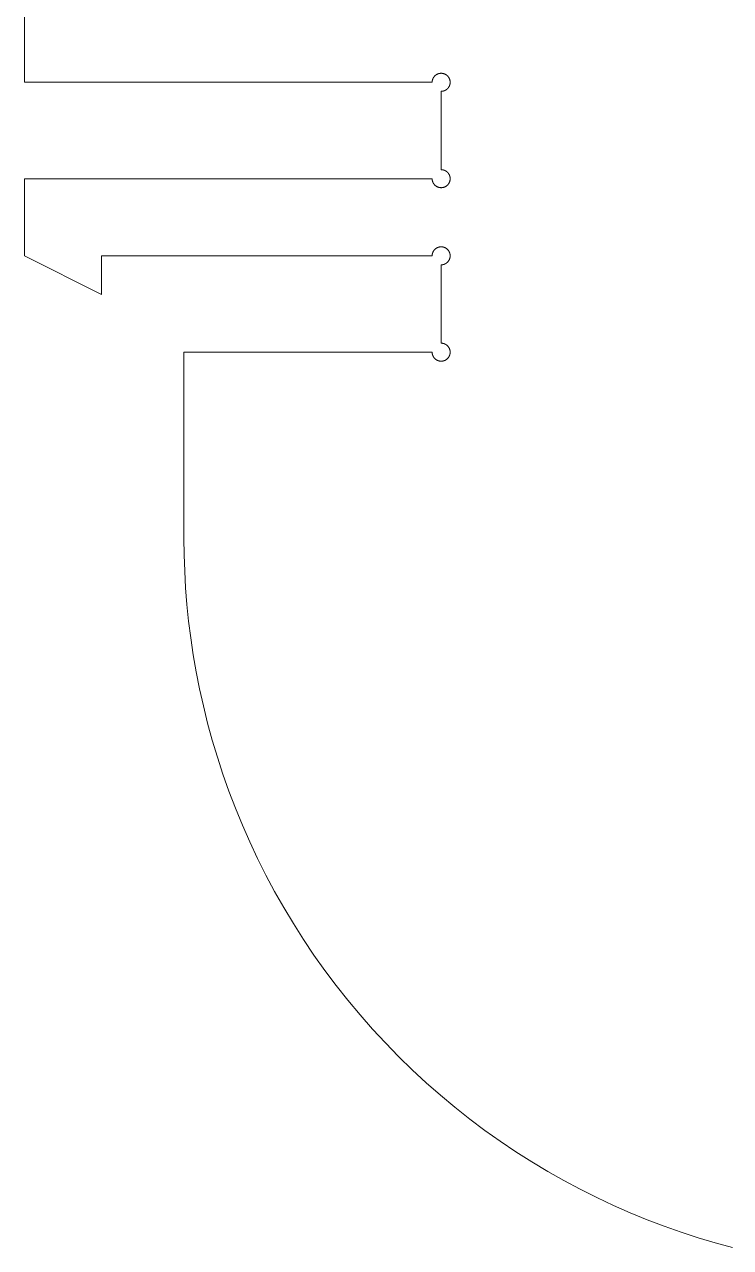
# Model space of a CAD drawing. Header units: millimetres. Extents: x 555 to 783, y 300 to 593.
# Drawn here: x 555.38 to 582.83, y 490.76 to 538.34 of the extents above; entities that cross this region are included whole.
import ezdxf

# ---------------------------------------------------------------- set-up
doc = ezdxf.new("R2010")
doc.units = ezdxf.units.MM
doc.header["$MEASUREMENT"] = 0
doc.layers.add('2d laser', color=18, linetype='Continuous', true_color=0x000000)

msp = doc.modelspace()

# ---------------------------------------------------------------- linework, layer by layer
at = {"layer": '2d laser', "lineweight": 0}
for points in [[(555.38, 536.09), (555.38, 540.59)], [(571.58, 535.74), (571.592, 535.74), (571.598, 535.74), (571.604, 535.741), (571.61, 535.741), (571.617, 535.742), (571.623, 535.743), (571.629, 535.743), (571.635, 535.744), (571.642, 535.745), (571.648, 535.747), (571.654, 535.748), (571.66, 535.749), (571.667, 535.751), (571.673, 535.752), (571.679, 535.754), (571.685, 535.756), (571.692, 535.758), (571.698, 535.76), (571.704, 535.763), (571.71, 535.765), (571.716, 535.767), (571.722, 535.77), (571.728, 535.773), (571.734, 535.776), (571.74, 535.779), (571.746, 535.782), (571.752, 535.785), (571.757, 535.788), (571.763, 535.792), (571.769, 535.795), (571.774, 535.799), (571.78, 535.803), (571.785, 535.806), (571.79, 535.81), (571.796, 535.814), (571.801, 535.819), (571.806, 535.823), (571.811, 535.827), (571.816, 535.831), (571.821, 535.836), (571.825, 535.841), (571.83, 535.845), (571.835, 535.85), (571.839, 535.855), (571.843, 535.86), (571.848, 535.865), (571.852, 535.87), (571.856, 535.875), (571.86, 535.88), (571.863, 535.885), (571.867, 535.89), (571.871, 535.895), (571.874, 535.901), (571.878, 535.906), (571.881, 535.912), (571.884, 535.917), (571.887, 535.923), (571.89, 535.928), (571.893, 535.934), (571.896, 535.939), (571.898, 535.945), (571.903, 535.956), (571.908, 535.967), (571.91, 535.973), (571.912, 535.979), (571.914, 535.985), (571.915, 535.991), (571.917, 535.997), (571.919, 536.003), (571.92, 536.009), (571.922, 536.015), (571.923, 536.021), (571.924, 536.028), (571.925, 536.034), (571.926, 536.04), (571.927, 536.047), (571.928, 536.053), (571.928, 536.06), (571.929, 536.066), (571.929, 536.073), (571.93, 536.079), (571.93, 536.086), (571.93, 536.092), (571.93, 536.099), (571.929, 536.106), (571.929, 536.112), (571.928, 536.119), (571.928, 536.125), (571.927, 536.132), (571.926, 536.139), (571.925, 536.145), (571.924, 536.152), (571.923, 536.158), (571.922, 536.165), (571.92, 536.171), (571.919, 536.178), (571.917, 536.184), (571.915, 536.19), (571.913, 536.197), (571.911, 536.203), (571.909, 536.209), (571.906, 536.215), (571.904, 536.221), (571.901, 536.227), (571.899, 536.233), (571.896, 536.239), (571.893, 536.245), (571.89, 536.251), (571.887, 536.257), (571.884, 536.263), (571.881, 536.268), (571.878, 536.274), (571.874, 536.279), (571.871, 536.284), (571.867, 536.29), (571.863, 536.295), (571.86, 536.3), (571.856, 536.305), (571.852, 536.31), (571.848, 536.315), (571.844, 536.319), (571.84, 536.324), (571.836, 536.329), (571.827, 536.337), (571.818, 536.346), (571.814, 536.35), (571.809, 536.354), (571.804, 536.358), (571.8, 536.362), (571.795, 536.366), (571.79, 536.37), (571.785, 536.374), (571.779, 536.377), (571.774, 536.381), (571.769, 536.384), (571.763, 536.388), (571.758, 536.391), (571.752, 536.394), (571.747, 536.397), (571.741, 536.4), (571.735, 536.403), (571.729, 536.406), (571.723, 536.409), (571.717, 536.412), (571.711, 536.414), (571.705, 536.417), (571.699, 536.419), (571.693, 536.421), (571.686, 536.423), (571.68, 536.425), (571.674, 536.427), (571.667, 536.429), (571.661, 536.43), (571.654, 536.432), (571.648, 536.433), (571.641, 536.434), (571.635, 536.435), (571.628, 536.436), (571.622, 536.437), (571.615, 536.438), (571.609, 536.439), (571.602, 536.439), (571.595, 536.439), (571.589, 536.44), (571.582, 536.44), (571.576, 536.44), (571.569, 536.44), (571.563, 536.439), (571.556, 536.439), (571.55, 536.439), (571.543, 536.438), (571.537, 536.437), (571.53, 536.436), (571.524, 536.435), (571.518, 536.434), (571.511, 536.433), (571.505, 536.432), (571.499, 536.43), (571.493, 536.429), (571.487, 536.427), (571.481, 536.426), (571.475, 536.424), (571.469, 536.422), (571.463, 536.42), (571.457, 536.418), (571.446, 536.413), (571.435, 536.408), (571.429, 536.406), (571.423, 536.403), (571.418, 536.4), (571.412, 536.397), (571.407, 536.394), (571.401, 536.391), (571.396, 536.388), (571.391, 536.384), (571.385, 536.381), (571.38, 536.377), (571.375, 536.374), (571.37, 536.37), (571.364, 536.366), (571.359, 536.362), (571.354, 536.358), (571.349, 536.353), (571.345, 536.349), (571.34, 536.345), (571.335, 536.34), (571.33, 536.336), (571.326, 536.331), (571.321, 536.326), (571.317, 536.321), (571.313, 536.316), (571.308, 536.311), (571.304, 536.306), (571.3, 536.301), (571.296, 536.295), (571.292, 536.29), (571.289, 536.284), (571.285, 536.279), (571.282, 536.273), (571.278, 536.267), (571.275, 536.262), (571.272, 536.256), (571.269, 536.25), (571.266, 536.244), (571.263, 536.238), (571.26, 536.232), (571.257, 536.226), (571.255, 536.22), (571.252, 536.214), (571.25, 536.208), (571.248, 536.202), (571.246, 536.195), (571.244, 536.189), (571.242, 536.183), (571.241, 536.177), (571.239, 536.171), (571.238, 536.164), (571.236, 536.158), (571.235, 536.152), (571.234, 536.146), (571.233, 536.139), (571.232, 536.133), (571.232, 536.127), (571.231, 536.121), (571.231, 536.114), (571.23, 536.108), (571.23, 536.102), (571.23, 536.09)], [(561.58, 536.09), (555.38, 536.09)], [(571.23, 536.09), (561.58, 536.09)], [(571.58, 532.69), (571.58, 535.74)], [(571.23, 532.34), (571.23, 532.328), (571.23, 532.321), (571.231, 532.315), (571.231, 532.309), (571.232, 532.303), (571.232, 532.297), (571.233, 532.29), (571.234, 532.284), (571.235, 532.278), (571.236, 532.272), (571.238, 532.265), (571.239, 532.259), (571.241, 532.253), (571.242, 532.247), (571.244, 532.24), (571.246, 532.234), (571.248, 532.228), (571.25, 532.222), (571.252, 532.216), (571.255, 532.21), (571.257, 532.204), (571.26, 532.198), (571.263, 532.192), (571.266, 532.186), (571.269, 532.18), (571.272, 532.174), (571.275, 532.168), (571.278, 532.162), (571.282, 532.157), (571.285, 532.151), (571.289, 532.145), (571.292, 532.14), (571.296, 532.135), (571.3, 532.129), (571.304, 532.124), (571.308, 532.119), (571.313, 532.114), (571.317, 532.109), (571.321, 532.104), (571.326, 532.099), (571.33, 532.094), (571.335, 532.09), (571.34, 532.085), (571.345, 532.081), (571.349, 532.076), (571.354, 532.072), (571.359, 532.068), (571.364, 532.064), (571.37, 532.06), (571.375, 532.056), (571.38, 532.052), (571.385, 532.049), (571.391, 532.045), (571.396, 532.042), (571.401, 532.039), (571.407, 532.035), (571.412, 532.032), (571.418, 532.029), (571.423, 532.027), (571.429, 532.024), (571.435, 532.021), (571.446, 532.016), (571.457, 532.012), (571.463, 532.01), (571.469, 532.008), (571.475, 532.006), (571.481, 532.004), (571.487, 532.002), (571.493, 532.001), (571.499, 531.999), (571.505, 531.998), (571.511, 531.997), (571.518, 531.995), (571.524, 531.994), (571.53, 531.993), (571.537, 531.992), (571.543, 531.992), (571.55, 531.991), (571.556, 531.991), (571.563, 531.99), (571.569, 531.99), (571.576, 531.99), (571.582, 531.99), (571.589, 531.99), (571.595, 531.99), (571.602, 531.991), (571.609, 531.991), (571.615, 531.992), (571.622, 531.992), (571.628, 531.993), (571.635, 531.994), (571.641, 531.995), (571.648, 531.997), (571.654, 531.998), (571.661, 531.999), (571.667, 532.001), (571.674, 532.003), (571.68, 532.005), (571.686, 532.007), (571.693, 532.009), (571.699, 532.011), (571.705, 532.013), (571.711, 532.016), (571.717, 532.018), (571.723, 532.021), (571.729, 532.023), (571.735, 532.026), (571.741, 532.029), (571.747, 532.032), (571.752, 532.035), (571.758, 532.039), (571.763, 532.042), (571.769, 532.045), (571.774, 532.049), (571.779, 532.052), (571.785, 532.056), (571.79, 532.06), (571.795, 532.064), (571.8, 532.068), (571.804, 532.072), (571.809, 532.076), (571.814, 532.08), (571.818, 532.084), (571.827, 532.092), (571.836, 532.101), (571.84, 532.106), (571.844, 532.11), (571.848, 532.115), (571.852, 532.12), (571.856, 532.125), (571.86, 532.13), (571.863, 532.135), (571.867, 532.14), (571.871, 532.145), (571.874, 532.151), (571.878, 532.156), (571.881, 532.162), (571.884, 532.167), (571.887, 532.173), (571.89, 532.179), (571.893, 532.184), (571.896, 532.19), (571.899, 532.196), (571.901, 532.202), (571.904, 532.208), (571.906, 532.214), (571.909, 532.221), (571.911, 532.227), (571.913, 532.233), (571.915, 532.239), (571.917, 532.246), (571.919, 532.252), (571.92, 532.259), (571.922, 532.265), (571.923, 532.272), (571.924, 532.278), (571.925, 532.285), (571.926, 532.291), (571.927, 532.298), (571.928, 532.304), (571.928, 532.311), (571.929, 532.318), (571.929, 532.324), (571.93, 532.331), (571.93, 532.337), (571.93, 532.344), (571.93, 532.35), (571.929, 532.357), (571.929, 532.363), (571.928, 532.37), (571.928, 532.376), (571.927, 532.383), (571.926, 532.389), (571.925, 532.396), (571.924, 532.402), (571.923, 532.408), (571.922, 532.414), (571.92, 532.421), (571.919, 532.427), (571.917, 532.433), (571.915, 532.439), (571.914, 532.445), (571.912, 532.451), (571.91, 532.457), (571.908, 532.462), (571.903, 532.474), (571.898, 532.485), (571.896, 532.491), (571.893, 532.496), (571.89, 532.502), (571.887, 532.507), (571.884, 532.513), (571.881, 532.518), (571.878, 532.523), (571.874, 532.529), (571.871, 532.534), (571.867, 532.539), (571.863, 532.545), (571.86, 532.55), (571.856, 532.555), (571.852, 532.56), (571.848, 532.565), (571.843, 532.57), (571.839, 532.575), (571.835, 532.58), (571.83, 532.584), (571.825, 532.589), (571.821, 532.594), (571.816, 532.598), (571.811, 532.603), (571.806, 532.607), (571.801, 532.611), (571.796, 532.615), (571.79, 532.619), (571.785, 532.623), (571.78, 532.627), (571.774, 532.631), (571.769, 532.634), (571.763, 532.638), (571.757, 532.641), (571.752, 532.645), (571.746, 532.648), (571.74, 532.651), (571.734, 532.654), (571.728, 532.657), (571.722, 532.66), (571.716, 532.662), (571.71, 532.665), (571.704, 532.667), (571.698, 532.669), (571.692, 532.672), (571.685, 532.674), (571.679, 532.675), (571.673, 532.677), (571.667, 532.679), (571.66, 532.68), (571.654, 532.682), (571.648, 532.683), (571.642, 532.684), (571.635, 532.685), (571.629, 532.686), (571.623, 532.687), (571.617, 532.688), (571.61, 532.688), (571.604, 532.689), (571.598, 532.689), (571.592, 532.69), (571.58, 532.69)], [(555.38, 529.34), (555.38, 532.34)], [(555.38, 532.34), (561.58, 532.34)], [(561.58, 532.34), (571.23, 532.34)], [(571.58, 528.99), (571.592, 528.99), (571.598, 528.99), (571.604, 528.991), (571.61, 528.991), (571.617, 528.992), (571.623, 528.993), (571.629, 528.993), (571.635, 528.994), (571.642, 528.995), (571.648, 528.997), (571.654, 528.998), (571.66, 528.999), (571.667, 529.001), (571.673, 529.002), (571.679, 529.004), (571.685, 529.006), (571.692, 529.008), (571.698, 529.01), (571.704, 529.013), (571.71, 529.015), (571.716, 529.017), (571.722, 529.02), (571.728, 529.023), (571.734, 529.026), (571.74, 529.029), (571.746, 529.032), (571.752, 529.035), (571.757, 529.038), (571.763, 529.042), (571.769, 529.045), (571.774, 529.049), (571.78, 529.053), (571.785, 529.056), (571.79, 529.06), (571.796, 529.064), (571.801, 529.069), (571.806, 529.073), (571.811, 529.077), (571.816, 529.081), (571.821, 529.086), (571.825, 529.091), (571.83, 529.095), (571.835, 529.1), (571.839, 529.105), (571.843, 529.11), (571.848, 529.115), (571.852, 529.12), (571.856, 529.125), (571.86, 529.13), (571.863, 529.135), (571.867, 529.14), (571.871, 529.145), (571.874, 529.151), (571.878, 529.156), (571.881, 529.162), (571.884, 529.167), (571.887, 529.173), (571.89, 529.178), (571.893, 529.184), (571.896, 529.189), (571.898, 529.195), (571.903, 529.206), (571.908, 529.217), (571.91, 529.223), (571.912, 529.229), (571.914, 529.235), (571.915, 529.241), (571.917, 529.247), (571.919, 529.253), (571.92, 529.259), (571.922, 529.265), (571.923, 529.271), (571.924, 529.278), (571.925, 529.284), (571.926, 529.29), (571.927, 529.297), (571.928, 529.303), (571.928, 529.31), (571.929, 529.316), (571.929, 529.323), (571.93, 529.329), (571.93, 529.336), (571.93, 529.342), (571.93, 529.349), (571.929, 529.356), (571.929, 529.362), (571.928, 529.369), (571.928, 529.375), (571.927, 529.382), (571.926, 529.389), (571.925, 529.395), (571.924, 529.402), (571.923, 529.408), (571.922, 529.415), (571.92, 529.421), (571.919, 529.428), (571.917, 529.434), (571.915, 529.44), (571.913, 529.447), (571.911, 529.453), (571.909, 529.459), (571.906, 529.465), (571.904, 529.471), (571.901, 529.477), (571.899, 529.483), (571.896, 529.489), (571.893, 529.495), (571.89, 529.501), (571.887, 529.507), (571.884, 529.513), (571.881, 529.518), (571.878, 529.524), (571.874, 529.529), (571.871, 529.534), (571.867, 529.54), (571.863, 529.545), (571.86, 529.55), (571.856, 529.555), (571.852, 529.56), (571.848, 529.565), (571.844, 529.569), (571.84, 529.574), (571.836, 529.579), (571.827, 529.587), (571.818, 529.596), (571.814, 529.6), (571.809, 529.604), (571.804, 529.608), (571.8, 529.612), (571.795, 529.616), (571.79, 529.62), (571.785, 529.624), (571.779, 529.627), (571.774, 529.631), (571.769, 529.634), (571.763, 529.638), (571.758, 529.641), (571.752, 529.644), (571.747, 529.647), (571.741, 529.65), (571.735, 529.653), (571.729, 529.656), (571.723, 529.659), (571.717, 529.662), (571.711, 529.664), (571.705, 529.667), (571.699, 529.669), (571.693, 529.671), (571.686, 529.673), (571.68, 529.675), (571.674, 529.677), (571.667, 529.679), (571.661, 529.68), (571.654, 529.682), (571.648, 529.683), (571.641, 529.684), (571.635, 529.685), (571.628, 529.686), (571.622, 529.687), (571.615, 529.688), (571.609, 529.689), (571.602, 529.689), (571.595, 529.689), (571.589, 529.69), (571.582, 529.69), (571.576, 529.69), (571.569, 529.69), (571.563, 529.689), (571.556, 529.689), (571.55, 529.689), (571.543, 529.688), (571.537, 529.687), (571.53, 529.686), (571.524, 529.685), (571.518, 529.684), (571.511, 529.683), (571.505, 529.682), (571.499, 529.68), (571.493, 529.679), (571.487, 529.677), (571.481, 529.676), (571.475, 529.674), (571.469, 529.672), (571.463, 529.67), (571.457, 529.668), (571.446, 529.663), (571.435, 529.658), (571.429, 529.656), (571.423, 529.653), (571.418, 529.65), (571.412, 529.647), (571.407, 529.644), (571.401, 529.641), (571.396, 529.638), (571.391, 529.634), (571.385, 529.631), (571.38, 529.627), (571.375, 529.624), (571.37, 529.62), (571.364, 529.616), (571.359, 529.612), (571.354, 529.608), (571.349, 529.603), (571.345, 529.599), (571.34, 529.595), (571.335, 529.59), (571.33, 529.586), (571.326, 529.581), (571.321, 529.576), (571.317, 529.571), (571.313, 529.566), (571.308, 529.561), (571.304, 529.556), (571.3, 529.551), (571.296, 529.545), (571.292, 529.54), (571.289, 529.534), (571.285, 529.529), (571.282, 529.523), (571.278, 529.517), (571.275, 529.512), (571.272, 529.506), (571.269, 529.5), (571.266, 529.494), (571.263, 529.488), (571.26, 529.482), (571.257, 529.476), (571.255, 529.47), (571.252, 529.464), (571.25, 529.458), (571.248, 529.452), (571.246, 529.445), (571.244, 529.439), (571.242, 529.433), (571.241, 529.427), (571.239, 529.421), (571.238, 529.414), (571.236, 529.408), (571.235, 529.402), (571.234, 529.396), (571.233, 529.389), (571.232, 529.383), (571.232, 529.377), (571.231, 529.371), (571.231, 529.364), (571.23, 529.358), (571.23, 529.352), (571.23, 529.34)], [(558.38, 527.84), (555.38, 529.34)], [(561.58, 529.34), (558.38, 529.34)], [(558.38, 529.34), (558.38, 527.84)], [(571.23, 529.34), (561.58, 529.34)], [(571.58, 525.94), (571.58, 528.99)], [(571.23, 525.59), (571.23, 525.578), (571.23, 525.571), (571.231, 525.565), (571.231, 525.559), (571.232, 525.553), (571.232, 525.547), (571.233, 525.54), (571.234, 525.534), (571.235, 525.528), (571.236, 525.522), (571.238, 525.515), (571.239, 525.509), (571.241, 525.503), (571.242, 525.497), (571.244, 525.49), (571.246, 525.484), (571.248, 525.478), (571.25, 525.472), (571.252, 525.466), (571.255, 525.46), (571.257, 525.454), (571.26, 525.448), (571.263, 525.442), (571.266, 525.436), (571.269, 525.43), (571.272, 525.424), (571.275, 525.418), (571.278, 525.412), (571.282, 525.407), (571.285, 525.401), (571.289, 525.395), (571.292, 525.39), (571.296, 525.385), (571.3, 525.379), (571.304, 525.374), (571.308, 525.369), (571.313, 525.364), (571.317, 525.359), (571.321, 525.354), (571.326, 525.349), (571.33, 525.344), (571.335, 525.34), (571.34, 525.335), (571.345, 525.331), (571.349, 525.326), (571.354, 525.322), (571.359, 525.318), (571.364, 525.314), (571.37, 525.31), (571.375, 525.306), (571.38, 525.302), (571.385, 525.299), (571.391, 525.295), (571.396, 525.292), (571.401, 525.289), (571.407, 525.285), (571.412, 525.282), (571.418, 525.279), (571.423, 525.277), (571.429, 525.274), (571.435, 525.271), (571.446, 525.266), (571.457, 525.262), (571.463, 525.26), (571.469, 525.258), (571.475, 525.256), (571.481, 525.254), (571.487, 525.252), (571.493, 525.251), (571.499, 525.249), (571.505, 525.248), (571.511, 525.247), (571.518, 525.245), (571.524, 525.244), (571.53, 525.243), (571.537, 525.242), (571.543, 525.242), (571.55, 525.241), (571.556, 525.241), (571.563, 525.24), (571.569, 525.24), (571.576, 525.24), (571.582, 525.24), (571.589, 525.24), (571.595, 525.24), (571.602, 525.241), (571.609, 525.241), (571.615, 525.242), (571.622, 525.242), (571.628, 525.243), (571.635, 525.244), (571.641, 525.245), (571.648, 525.247), (571.654, 525.248), (571.661, 525.249), (571.667, 525.251), (571.674, 525.253), (571.68, 525.255), (571.686, 525.257), (571.693, 525.259), (571.699, 525.261), (571.705, 525.263), (571.711, 525.266), (571.717, 525.268), (571.723, 525.271), (571.729, 525.273), (571.735, 525.276), (571.741, 525.279), (571.747, 525.282), (571.752, 525.285), (571.758, 525.289), (571.763, 525.292), (571.769, 525.295), (571.774, 525.299), (571.779, 525.302), (571.785, 525.306), (571.79, 525.31), (571.795, 525.314), (571.8, 525.318), (571.804, 525.322), (571.809, 525.326), (571.814, 525.33), (571.818, 525.334), (571.827, 525.342), (571.836, 525.351), (571.84, 525.356), (571.844, 525.36), (571.848, 525.365), (571.852, 525.37), (571.856, 525.375), (571.86, 525.38), (571.863, 525.385), (571.867, 525.39), (571.871, 525.395), (571.874, 525.401), (571.878, 525.406), (571.881, 525.412), (571.884, 525.417), (571.887, 525.423), (571.89, 525.429), (571.893, 525.434), (571.896, 525.44), (571.899, 525.446), (571.901, 525.452), (571.904, 525.458), (571.906, 525.464), (571.909, 525.471), (571.911, 525.477), (571.913, 525.483), (571.915, 525.489), (571.917, 525.496), (571.919, 525.502), (571.92, 525.509), (571.922, 525.515), (571.923, 525.522), (571.924, 525.528), (571.925, 525.535), (571.926, 525.541), (571.927, 525.548), (571.928, 525.554), (571.928, 525.561), (571.929, 525.568), (571.929, 525.574), (571.93, 525.581), (571.93, 525.587), (571.93, 525.594), (571.93, 525.6), (571.929, 525.607), (571.929, 525.613), (571.928, 525.62), (571.928, 525.626), (571.927, 525.633), (571.926, 525.639), (571.925, 525.646), (571.924, 525.652), (571.923, 525.658), (571.922, 525.664), (571.92, 525.671), (571.919, 525.677), (571.917, 525.683), (571.915, 525.689), (571.914, 525.695), (571.912, 525.701), (571.91, 525.707), (571.908, 525.712), (571.903, 525.724), (571.898, 525.735), (571.896, 525.741), (571.893, 525.746), (571.89, 525.752), (571.887, 525.757), (571.884, 525.763), (571.881, 525.768), (571.878, 525.773), (571.874, 525.779), (571.871, 525.784), (571.867, 525.789), (571.863, 525.795), (571.86, 525.8), (571.856, 525.805), (571.852, 525.81), (571.848, 525.815), (571.843, 525.82), (571.839, 525.825), (571.835, 525.83), (571.83, 525.834), (571.825, 525.839), (571.821, 525.844), (571.816, 525.848), (571.811, 525.853), (571.806, 525.857), (571.801, 525.861), (571.796, 525.865), (571.79, 525.869), (571.785, 525.873), (571.78, 525.877), (571.774, 525.881), (571.769, 525.884), (571.763, 525.888), (571.757, 525.891), (571.752, 525.895), (571.746, 525.898), (571.74, 525.901), (571.734, 525.904), (571.728, 525.907), (571.722, 525.91), (571.716, 525.912), (571.71, 525.915), (571.704, 525.917), (571.698, 525.919), (571.692, 525.922), (571.685, 525.924), (571.679, 525.925), (571.673, 525.927), (571.667, 525.929), (571.66, 525.93), (571.654, 525.932), (571.648, 525.933), (571.642, 525.934), (571.635, 525.935), (571.629, 525.936), (571.623, 525.937), (571.617, 525.938), (571.61, 525.938), (571.604, 525.939), (571.598, 525.939), (571.592, 525.94), (571.58, 525.94)], [(561.58, 518.34), (561.58, 525.59)], [(561.58, 525.59), (571.23, 525.59)], [(582.903, 490.758), (582.238, 490.94), (581.573, 491.139), (580.91, 491.355), (580.248, 491.589), (579.589, 491.841), (578.933, 492.11), (578.28, 492.397), (577.633, 492.702), (576.99, 493.024), (576.353, 493.363), (575.723, 493.72), (575.099, 494.094), (574.484, 494.485), (573.878, 494.893), (573.28, 495.317), (572.693, 495.758), (572.116, 496.214), (571.551, 496.685), (570.997, 497.172), (570.456, 497.672), (569.927, 498.187), (569.412, 498.716), (568.911, 499.257), (568.425, 499.811), (567.954, 500.376), (567.498, 500.953), (567.057, 501.54), (566.633, 502.138), (566.225, 502.744), (565.834, 503.36), (565.46, 503.983), (565.103, 504.613), (564.764, 505.25), (564.441, 505.893), (564.137, 506.541), (563.85, 507.193), (563.581, 507.849), (563.329, 508.508), (563.095, 509.17), (562.879, 509.833), (562.68, 510.498), (562.498, 511.163), (562.334, 511.827), (562.186, 512.491), (562.055, 513.154), (561.941, 513.814), (561.843, 514.473), (561.761, 515.128), (561.695, 515.779), (561.644, 516.426), (561.608, 517.069), (561.587, 517.707), (561.58, 518.34)]]:
    msp.add_lwpolyline(points, dxfattribs=at)

doc.saveas('drawing.dxf')
